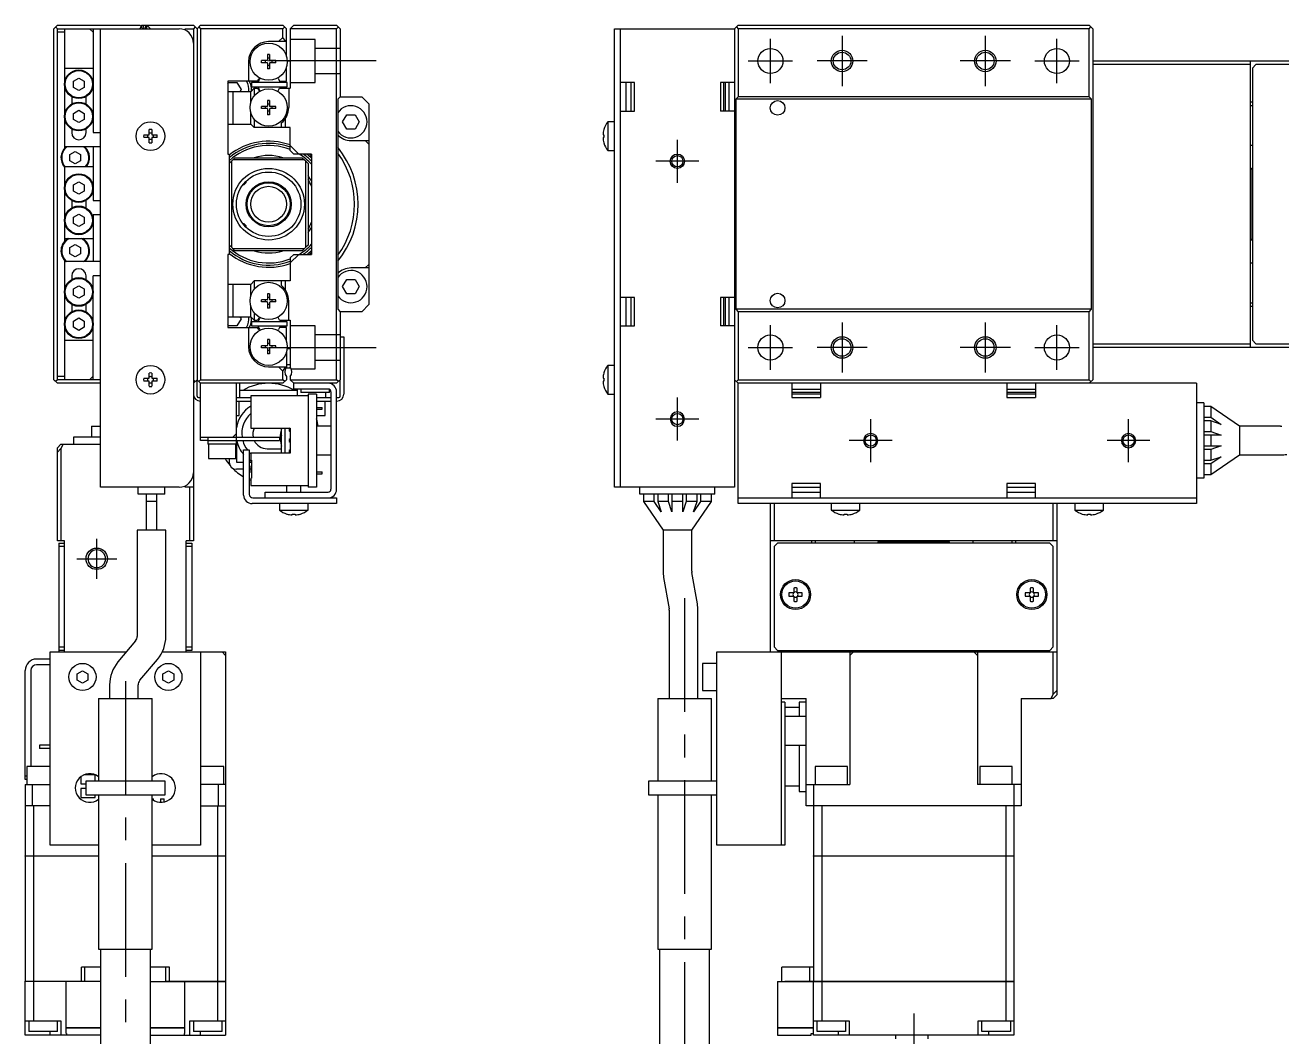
# Model space of a CAD drawing. Extents: x 0 to 678, y -8 to 389.
# Drawn here: x 349.8 to 525.3, y 172.2 to 313.5 of the extents above; entities that cross this region are included whole.
import ezdxf

# ---------------------------------------------------------------- set-up
doc = ezdxf.new("R2010")
doc.units = 0
doc.header["$LTSCALE"] = 0.5
doc.linetypes.add('CENTER', pattern=[50.8, 31.75, -6.35, 6.35, -6.35])
doc.linetypes.add('DASHED', pattern=[19.05, 12.7, -6.35])
for name, color, linetype in [('MSM_CENTER', 1, 'CENTER'), ('MSM_CONTINUOUS', 7, 'CONTINUOUS'), ('MSM_DASHED', 4, 'DASHED'), ('MSM_NARROW', 5, 'CONTINUOUS')]:
    doc.layers.add(name, color=color, linetype=linetype)

msp = doc.modelspace()

# ---------------------------------------------------------------- linework, layer by layer
at = {"layer": 'MSM_CENTER'}
for p, q in [((453.91, 305.39), (453.91, 311.59)), ((463.91, 311.99), (463.91, 304.99)), ((483.91, 311.99), (483.91, 304.99)), ((493.91, 305.39), (493.91, 311.59)), ((398.83, 308.49), (383.83, 308.49)), ((450.81, 308.49), (457.01, 308.49)), ((467.41, 308.49), (460.41, 308.49)), ((487.41, 308.49), (480.41, 308.49)), ((490.81, 308.49), (497.01, 308.49)), ((440.91, 291.49), (440.91, 297.49)), ((443.91, 294.49), (437.91, 294.49)), ((453.91, 265.39), (453.91, 271.59)), ((463.91, 271.99), (463.91, 264.99)), ((483.91, 271.99), (483.91, 264.99)), ((493.91, 265.39), (493.91, 271.59)), ((383.83, 268.49), (398.83, 268.49)), ((450.81, 268.49), (457.01, 268.49)), ((467.41, 268.49), (460.41, 268.49)), ((487.41, 268.49), (480.41, 268.49)), ((490.81, 268.49), (497.01, 268.49)), ((440.91, 255.49), (440.91, 261.49)), ((443.91, 258.49), (437.91, 258.49)), ((467.91, 252.49), (467.91, 258.49)), ((503.91, 252.49), (503.91, 258.49)), ((470.91, 255.49), (464.91, 255.49)), ((506.91, 255.49), (500.91, 255.49)), ((359.83, 236.19), (359.83, 241.79)), ((357.03, 238.99), (362.63, 238.99)), ((441.91, 233.49), (441.91, 83.49)), ((363.83, 221.91), (363.83, 83.68)), ((473.91, 175.49), (473.91, 157.49))]:
    msp.add_line(p, q, dxfattribs=at)
at = {"layer": 'MSM_CONTINUOUS'}
for p, q in [((354.33, 313.49), (353.83, 312.99)), ((353.83, 263.99), (353.83, 312.99)), ((354.08, 313.24), (354.33, 312.99)), ((354.33, 313.49), (365.83, 313.49)), ((354.33, 263.99), (354.33, 312.99)), ((354.33, 312.99), (371.33, 312.99)), ((355.33, 312.49), (354.33, 312.49)), ((355.33, 312.99), (355.33, 296.32)), ((358.83, 312.99), (359.33, 312.49)), ((359.33, 312.99), (359.33, 298.49)), ((360.33, 248.99), (360.33, 312.99)), ((366.33, 312.99), (365.83, 313.49)), ((365.83, 312.99), (366.08, 313.24)), ((365.93, 313.39), (366.13, 313.39)), ((366.03, 313.39), (366.13, 313.49)), ((366.13, 313.49), (373.33, 313.49)), ((366.43, 312.99), (366.43, 313.09)), ((366.63, 313.49), (366.63, 312.99)), ((367.33, 312.99), (366.83, 313.49)), ((366.83, 312.99), (366.83, 313.49)), ((372.13, 312.99), (373.33, 312.99)), ((373.83, 312.99), (373.33, 313.49)), ((373.58, 313.24), (373.33, 312.99)), ((373.33, 312.99), (373.33, 241.49)), ((373.83, 312.99), (374.33, 313.49)), ((373.83, 312.99), (373.83, 263.99)), ((374.08, 313.24), (374.33, 312.99)), ((374.33, 313.49), (385.83, 313.49)), ((374.33, 312.99), (374.33, 263.99)), ((385.83, 312.99), (374.33, 312.99)), ((386.33, 312.99), (385.83, 313.49)), ((385.83, 312.99), (386.08, 313.24)), ((385.83, 311.79), (385.83, 312.99)), ((386.33, 309.11), (386.33, 312.99)), ((386.83, 312.99), (387.33, 313.49)), ((386.83, 312.99), (386.83, 304.69)), ((393.33, 312.99), (386.83, 312.99)), ((387.33, 313.49), (393.33, 313.49)), ((393.33, 313.49), (393.83, 312.99)), ((393.33, 312.99), (393.58, 313.24)), ((393.33, 263.99), (393.33, 312.99)), ((393.83, 312.99), (393.83, 303.49)), ((432.11, 248.99), (432.11, 312.99)), ((432.11, 312.99), (448.91, 312.99)), ((432.91, 312.99), (432.91, 248.99)), ((448.91, 312.99), (449.41, 313.49)), ((448.91, 312.99), (448.91, 248.99)), ((449.16, 313.24), (449.41, 312.99)), ((449.41, 313.49), (498.41, 313.49)), ((449.41, 312.99), (449.41, 303.49)), ((498.41, 312.99), (449.41, 312.99)), ((498.91, 312.99), (498.41, 313.49)), ((498.41, 312.99), (498.66, 313.24)), ((498.41, 303.49), (498.41, 312.99)), ((498.91, 312.99), (498.91, 263.99)), ((386.33, 311.19), (383.83, 311.19)), ((385.83, 311.79), (385.23, 311.19)), ((386.25, 311.19), (385.83, 311.79)), ((383.97, 309.39), (383.68, 309.39)), ((383.68, 309.39), (383.68, 308.6)), ((383.97, 309.39), (383.97, 308.6)), ((355.33, 307.49), (359.33, 307.49)), ((381.03, 308.39), (381.03, 305.69)), ((383.62, 308.54), (382.83, 308.54)), ((382.83, 308.25), (382.83, 308.54)), ((383.62, 308.25), (382.83, 308.25)), ((383.36, 308.54), (383.36, 308.25)), ((383.97, 308.86), (383.68, 308.86)), ((383.68, 308.19), (383.68, 307.39)), ((383.68, 307.92), (383.97, 307.92)), ((383.97, 307.39), (383.68, 307.39)), ((383.97, 308.19), (383.97, 307.39)), ((384.83, 308.54), (384.03, 308.54)), ((384.83, 308.25), (384.03, 308.25)), ((384.3, 308.54), (384.3, 308.25)), ((384.83, 308.25), (384.83, 308.54)), ((386.33, 305.69), (386.33, 307.68)), ((386.43, 308.49), (386.83, 308.49)), ((498.91, 308.49), (542.41, 308.49)), ((520.91, 307.99), (498.91, 307.99)), ((520.91, 308.49), (520.91, 268.49)), ((521.71, 307.99), (521.21, 307.49)), ((521.21, 307.49), (521.21, 269.49)), ((535.71, 307.99), (521.71, 307.99)), ((356.58, 305.68), (357.33, 306.11)), ((356.58, 304.81), (356.58, 305.68)), ((357.33, 306.11), (358.08, 305.68)), ((358.08, 305.68), (358.08, 304.81)), ((382.28, 305.69), (378.13, 305.69)), ((378.13, 305.69), (378.13, 295.49)), ((378.13, 305.28), (378.25, 305.49)), ((378.25, 305.49), (379.41, 305.49)), ((379.41, 305.49), (379.98, 304.49)), ((381.44, 305.49), (381.44, 304.89)), ((386.44, 305.49), (381.44, 305.49)), ((382.28, 305.69), (382.45, 305.99)), ((385.2, 305.99), (385.37, 305.69)), ((385.37, 305.69), (386.33, 305.69)), ((386.44, 304.89), (386.44, 305.49)), ((434.91, 305.49), (432.91, 305.49)), ((433.71, 305.49), (433.71, 301.49)), ((434.41, 305.49), (434.41, 301.49)), ((434.91, 301.49), (434.91, 305.49)), ((448.91, 305.49), (446.91, 305.49)), ((446.91, 305.49), (446.91, 301.49)), ((447.41, 301.49), (447.41, 305.49)), ((447.61, 301.49), (447.61, 305.49)), ((448.11, 305.49), (448.11, 301.49)), ((357.33, 304.38), (356.58, 304.81)), ((358.08, 304.81), (357.33, 304.38)), ((381.33, 304.19), (378.13, 304.19)), ((378.83, 304.19), (378.83, 299.69)), ((379.98, 304.49), (379.81, 304.19)), ((381.33, 304.19), (381.83, 304.69)), ((381.33, 302.71), (381.33, 304.19)), ((381.44, 304.89), (386.44, 304.89)), ((381.83, 304.69), (381.83, 303.66)), ((381.83, 304.69), (382.28, 304.69)), ((382.28, 304.69), (382.45, 304.4)), ((385.2, 304.4), (385.37, 304.69)), ((385.37, 304.69), (386.83, 304.69)), ((386.63, 304.69), (386.63, 301.99)), ((356.33, 303.51), (356.33, 302.48)), ((358.33, 302.48), (358.33, 303.51)), ((383.62, 302.14), (382.83, 302.14)), ((382.83, 301.85), (382.83, 302.14)), ((383.36, 302.14), (383.36, 301.85)), ((383.97, 302.99), (383.68, 302.99)), ((383.68, 302.99), (383.68, 302.2)), ((383.97, 302.46), (383.68, 302.46)), ((383.97, 302.99), (383.97, 302.2)), ((384.83, 302.14), (384.03, 302.14)), ((384.3, 302.14), (384.3, 301.85)), ((384.83, 301.85), (384.83, 302.14)), ((393.83, 303.49), (393.48, 303.14)), ((393.48, 303.14), (393.48, 273.84)), ((393.83, 303.49), (396.83, 303.49)), ((397.83, 302.49), (396.83, 303.49)), ((397.83, 302.49), (397.83, 274.49)), ((449.41, 303.49), (449.06, 303.14)), ((498.76, 303.14), (449.06, 303.14)), ((449.06, 303.14), (449.06, 273.84)), ((498.41, 303.49), (449.41, 303.49)), ((498.76, 303.14), (498.41, 303.49)), ((498.76, 273.84), (498.76, 303.14)), ((521.21, 302.74), (520.91, 302.74)), ((521.21, 302.24), (520.91, 302.24)), ((356.58, 301.18), (357.33, 301.61)), ((356.58, 300.31), (356.58, 301.18)), ((357.33, 299.88), (356.58, 300.31)), ((357.33, 301.61), (358.08, 301.18)), ((358.08, 300.31), (357.33, 299.88)), ((358.08, 301.18), (358.08, 300.31)), ((381.33, 299.69), (381.33, 301.28)), ((381.83, 300.33), (381.83, 299.19)), ((383.62, 301.85), (382.83, 301.85)), ((383.68, 301.79), (383.68, 300.99)), ((383.68, 301.52), (383.97, 301.52)), ((383.97, 300.99), (383.68, 300.99)), ((383.97, 301.79), (383.97, 300.99)), ((384.83, 301.85), (384.03, 301.85)), ((386.13, 300.4), (386.13, 299.19)), ((394.17, 299.99), (394.75, 300.99)), ((394.75, 300.99), (395.91, 300.99)), ((395.91, 300.99), (396.48, 299.99)), ((432.91, 301.49), (434.91, 301.49)), ((448.91, 301.49), (446.91, 301.49)), ((356.33, 299.01), (356.33, 298.49)), ((358.33, 298.49), (358.33, 299.01)), ((359.33, 298.49), (360.33, 298.49)), ((367.13, 298.19), (367.13, 298.92)), ((367.53, 298.92), (367.53, 298.19)), ((378.13, 299.69), (381.33, 299.69)), ((381.83, 299.19), (381.33, 299.69)), ((386.83, 299.19), (381.83, 299.19)), ((385.63, 299.19), (385.63, 299.85)), ((386.83, 295.99), (386.83, 299.19)), ((394.75, 298.99), (394.17, 299.99)), ((395.91, 298.99), (394.75, 298.99)), ((396.48, 299.99), (395.91, 298.99)), ((430.66, 298.94), (430.66, 298.92)), ((431.22, 299.99), (431.22, 295.99)), ((432.11, 299.99), (431.22, 299.99)), ((366.4, 298.19), (367.13, 298.19)), ((367.13, 297.79), (366.4, 297.79)), ((367.13, 297.07), (367.13, 297.79)), ((367.53, 298.19), (368.26, 298.19)), ((368.26, 297.79), (367.53, 297.79)), ((367.53, 297.79), (367.53, 297.07)), ((386.83, 296.7), (388.04, 295.49)), ((395.33, 297.39), (397.83, 297.39)), ((397.33, 297.39), (397.83, 296.89)), ((430.53, 298.19), (430.66, 298.19)), ((430.66, 297.79), (430.53, 297.79)), ((430.66, 298.19), (430.66, 297.79)), ((430.66, 297.07), (430.66, 297.04)), ((520.91, 296.74), (521.21, 296.74)), ((360.33, 296.49), (355.33, 296.49)), ((356.08, 295.43), (356.83, 295.86)), ((356.08, 294.56), (356.08, 295.43)), ((356.83, 295.86), (357.58, 295.43)), ((357.58, 295.43), (357.58, 294.56)), ((359.33, 296.49), (359.33, 288.99)), ((378.13, 295.49), (378.33, 295.49)), ((378.33, 295.49), (378.33, 281.49)), ((378.83, 294.69), (379.13, 294.99)), ((379.13, 294.99), (388.53, 294.99)), ((387.33, 295.49), (386.83, 295.99)), ((389.83, 295.49), (387.33, 295.49)), ((388.53, 294.99), (388.83, 294.69)), ((389.83, 295.49), (389.83, 281.49)), ((431.22, 295.99), (432.11, 295.99)), ((355.33, 293.69), (355.33, 283.32)), ((359.33, 293.69), (355.33, 293.69)), ((356.83, 294.13), (356.08, 294.56)), ((357.58, 294.56), (356.83, 294.13)), ((378.33, 294.19), (378.63, 294.49)), ((378.83, 294.69), (378.63, 294.49)), ((378.63, 294.49), (378.63, 282.49)), ((388.83, 294.69), (378.83, 294.69)), ((389.03, 294.49), (388.83, 294.69)), ((389.03, 282.49), (389.03, 294.49)), ((389.03, 294.49), (389.33, 294.19)), ((389.33, 294.19), (389.33, 282.79)), ((521.11, 293.49), (520.91, 293.29)), ((521.11, 293.49), (521.11, 283.49)), ((521.21, 293.49), (521.11, 293.49)), ((356.58, 291.18), (357.33, 291.61)), ((357.33, 291.61), (358.08, 291.18)), ((380.4, 291.24), (380.63, 291.47)), ((380.4, 291.24), (380.4, 291.41)), ((380.63, 291.66), (380.63, 291.47)), ((356.58, 290.31), (356.58, 291.18)), ((357.33, 289.88), (356.58, 290.31)), ((358.08, 290.31), (357.33, 289.88)), ((358.08, 291.18), (358.08, 290.31)), ((380.27, 291.24), (380.4, 291.24)), ((356.33, 289.01), (356.33, 287.98)), ((358.33, 287.98), (358.33, 289.01)), ((359.33, 288.99), (360.33, 288.99)), ((356.58, 286.68), (357.33, 287.11)), ((356.58, 285.81), (356.58, 286.68)), ((357.33, 287.11), (358.08, 286.68)), ((358.08, 286.68), (358.08, 285.81)), ((359.33, 286.99), (359.33, 280.49)), ((360.33, 286.99), (359.33, 286.99)), ((357.33, 285.38), (356.58, 285.81)), ((358.08, 285.81), (357.33, 285.38)), ((380.4, 285.74), (380.27, 285.74)), ((380.4, 285.58), (380.4, 285.74)), ((380.63, 285.52), (380.4, 285.74)), ((380.63, 285.52), (380.63, 285.33)), ((355.33, 283.69), (359.33, 283.69)), ((356.08, 282.43), (356.83, 282.86)), ((356.83, 282.86), (357.58, 282.43)), ((378.63, 282.49), (378.33, 282.79)), ((389.33, 282.79), (389.03, 282.49)), ((520.91, 283.69), (521.11, 283.49)), ((521.11, 283.49), (521.21, 283.49)), ((356.08, 281.56), (356.08, 282.43)), ((356.83, 281.13), (356.08, 281.56)), ((357.58, 281.56), (356.83, 281.13)), ((357.58, 282.43), (357.58, 281.56)), ((378.33, 281.49), (378.13, 281.49)), ((378.13, 281.49), (378.13, 271.29)), ((378.63, 282.49), (378.83, 282.29)), ((379.13, 281.99), (378.83, 282.29)), ((378.83, 282.29), (388.83, 282.29)), ((388.53, 281.99), (379.13, 281.99)), ((388.04, 281.49), (386.83, 280.29)), ((386.83, 280.99), (387.33, 281.49)), ((386.83, 280.99), (386.83, 277.79)), ((387.33, 281.49), (389.83, 281.49)), ((388.83, 282.29), (388.53, 281.99)), ((388.83, 282.29), (389.03, 282.49)), ((355.33, 280.67), (355.33, 263.99)), ((360.33, 280.49), (355.33, 280.49)), ((397.83, 279.59), (395.33, 279.59)), ((397.83, 280.09), (397.33, 279.59)), ((521.21, 280.24), (520.91, 280.24)), ((356.33, 278.49), (356.33, 277.98)), ((358.33, 277.98), (358.33, 278.49)), ((359.33, 263.99), (359.33, 278.49)), ((360.33, 278.49), (359.33, 278.49)), ((381.33, 277.29), (378.13, 277.29)), ((378.83, 277.29), (378.83, 272.79)), ((381.33, 277.29), (381.83, 277.79)), ((381.33, 275.71), (381.33, 277.29)), ((381.83, 277.79), (381.83, 276.66)), ((386.83, 277.79), (381.83, 277.79)), ((385.63, 277.14), (385.63, 277.79)), ((386.13, 277.79), (386.13, 276.59)), ((394.17, 276.99), (394.75, 277.99)), ((394.75, 277.99), (395.91, 277.99)), ((395.91, 277.99), (396.48, 276.99)), ((356.58, 276.68), (357.33, 277.11)), ((356.58, 275.81), (356.58, 276.68)), ((357.33, 275.38), (356.58, 275.81)), ((357.33, 277.11), (358.08, 276.68)), ((358.08, 275.81), (357.33, 275.38)), ((358.08, 276.68), (358.08, 275.81)), ((383.97, 275.99), (383.68, 275.99)), ((383.68, 275.99), (383.68, 275.2)), ((383.97, 275.99), (383.97, 275.2)), ((394.75, 275.99), (394.17, 276.99)), ((395.91, 275.99), (394.75, 275.99)), ((396.48, 276.99), (395.91, 275.99)), ((356.33, 274.51), (356.33, 273.48)), ((358.33, 273.48), (358.33, 274.51)), ((381.33, 272.79), (381.33, 274.28)), ((383.62, 275.14), (382.83, 275.14)), ((382.83, 274.85), (382.83, 275.14)), ((383.62, 274.85), (382.83, 274.85)), ((383.36, 275.14), (383.36, 274.85)), ((383.97, 275.46), (383.68, 275.46)), ((383.68, 274.79), (383.68, 273.99)), ((383.68, 274.52), (383.97, 274.52)), ((383.97, 273.99), (383.68, 273.99)), ((383.97, 274.79), (383.97, 273.99)), ((384.83, 275.14), (384.03, 275.14)), ((384.83, 274.85), (384.03, 274.85)), ((384.3, 275.14), (384.3, 274.85)), ((384.83, 274.85), (384.83, 275.14)), ((386.63, 272.29), (386.63, 274.99)), ((393.48, 273.84), (393.83, 273.49)), ((396.83, 273.49), (397.83, 274.49)), ((434.91, 275.49), (432.91, 275.49)), ((433.71, 275.49), (433.71, 271.49)), ((434.41, 275.49), (434.41, 271.49)), ((434.91, 271.49), (434.91, 275.49)), ((448.91, 275.49), (446.91, 275.49)), ((446.91, 275.49), (446.91, 271.49)), ((447.41, 271.49), (447.41, 275.49)), ((447.61, 271.49), (447.61, 275.49)), ((448.11, 275.49), (448.11, 271.49)), ((498.76, 273.84), (449.06, 273.84)), ((449.06, 273.84), (449.41, 273.49)), ((498.41, 273.49), (498.76, 273.84)), ((520.91, 274.74), (521.21, 274.74)), ((520.91, 274.24), (521.21, 274.24)), ((356.58, 272.18), (357.33, 272.61)), ((356.58, 271.31), (356.58, 272.18)), ((357.33, 272.61), (358.08, 272.18)), ((358.08, 272.18), (358.08, 271.31)), ((378.13, 272.79), (381.33, 272.79)), ((379.98, 272.49), (379.41, 271.49)), ((379.81, 272.79), (379.98, 272.49)), ((381.83, 272.29), (381.33, 272.79)), ((381.44, 272.09), (381.44, 271.49)), ((386.44, 272.09), (381.44, 272.09)), ((381.83, 273.33), (381.83, 272.29)), ((381.83, 272.29), (382.28, 272.29)), ((382.45, 272.59), (382.28, 272.29)), ((385.37, 272.29), (385.2, 272.59)), ((385.37, 272.29), (386.83, 272.29)), ((386.44, 271.49), (386.44, 272.09)), ((386.83, 272.29), (386.83, 265.76)), ((393.83, 273.49), (393.83, 263.99)), ((396.83, 273.49), (393.83, 273.49)), ((449.41, 273.49), (449.41, 263.99)), ((498.41, 273.49), (449.41, 273.49)), ((498.41, 263.99), (498.41, 273.49)), ((357.33, 270.88), (356.58, 271.31)), ((358.08, 271.31), (357.33, 270.88)), ((378.25, 271.49), (378.13, 271.71)), ((378.13, 271.29), (382.28, 271.29)), ((379.41, 271.49), (378.25, 271.49)), ((381.03, 271.29), (381.03, 268.59)), ((381.44, 271.49), (386.44, 271.49)), ((382.45, 271), (382.28, 271.29)), ((385.37, 271.29), (385.2, 271)), ((386.33, 271.29), (385.37, 271.29)), ((386.33, 269.31), (386.33, 271.29)), ((432.91, 271.49), (434.91, 271.49)), ((448.91, 271.49), (446.91, 271.49)), ((355.33, 269.49), (359.33, 269.49)), ((383.62, 268.74), (382.83, 268.74)), ((382.83, 268.45), (382.83, 268.74)), ((383.36, 268.74), (383.36, 268.45)), ((383.97, 269.59), (383.68, 269.59)), ((383.68, 269.59), (383.68, 268.8)), ((383.97, 269.06), (383.68, 269.06)), ((383.97, 269.59), (383.97, 268.8)), ((384.83, 268.74), (384.03, 268.74)), ((384.3, 268.74), (384.3, 268.45)), ((384.83, 268.45), (384.83, 268.74)), ((393.83, 269.99), (394.33, 269.99)), ((394.33, 269.99), (394.33, 261.99)), ((498.91, 268.99), (520.91, 268.99)), ((521.21, 269.49), (521.71, 268.99)), ((521.71, 268.99), (535.71, 268.99)), ((383.62, 268.45), (382.83, 268.45)), ((383.68, 268.39), (383.68, 267.59)), ((383.68, 268.12), (383.97, 268.12)), ((383.97, 267.59), (383.68, 267.59)), ((383.97, 268.39), (383.97, 267.59)), ((384.83, 268.45), (384.03, 268.45)), ((386.33, 267.88), (386.33, 265.76)), ((386.83, 268.29), (386.41, 268.29)), ((386.43, 268.49), (386.83, 268.49)), ((536.41, 268.49), (498.91, 268.49)), ((383.83, 265.79), (386.33, 265.79)), ((385.23, 265.79), (385.83, 265.19)), ((385.83, 265.19), (386.25, 265.79)), ((385.83, 263.99), (385.83, 265.19)), ((386.94, 265.59), (386.21, 265.59)), ((386.83, 266.09), (386.33, 266.09)), ((431.22, 265.99), (431.22, 261.99)), ((432.11, 265.99), (431.22, 265.99)), ((353.83, 263.99), (354.33, 263.49)), ((354.33, 263.99), (354.08, 263.74)), ((354.33, 264.49), (355.33, 264.49)), ((360.33, 263.99), (354.33, 263.99)), ((360.33, 263.49), (354.33, 263.49)), ((359.33, 264.49), (358.83, 263.99)), ((366.4, 264.19), (367.13, 264.19)), ((367.13, 263.79), (366.4, 263.79)), ((367.13, 264.19), (367.13, 264.92)), ((367.13, 263.07), (367.13, 263.79)), ((367.53, 264.92), (367.53, 264.19)), ((367.53, 264.19), (368.26, 264.19)), ((368.26, 263.79), (367.53, 263.79)), ((367.53, 263.79), (367.53, 263.07)), ((373.33, 263.99), (373.58, 263.74)), ((373.33, 263.49), (373.83, 263.99)), ((373.83, 261.69), (373.83, 263.99)), ((374.33, 263.49), (373.83, 263.99)), ((374.33, 263.99), (374.08, 263.74)), ((374.33, 263.99), (385.83, 263.99)), ((374.33, 255.49), (374.33, 263.49)), ((385.83, 263.49), (374.33, 263.49)), ((379.33, 254.99), (379.33, 263.49)), ((379.83, 261.49), (379.83, 263.49)), ((386.08, 263.74), (385.83, 263.99)), ((385.83, 263.49), (386.33, 263.99)), ((386.33, 264.43), (386.33, 263.99)), ((386.83, 264.43), (386.83, 263.99)), ((386.83, 263.99), (393.33, 263.99)), ((387.33, 263.49), (386.83, 263.99)), ((387.33, 262.69), (387.33, 263.49)), ((393.33, 263.49), (387.33, 263.49)), ((393.58, 263.74), (393.33, 263.99)), ((393.83, 263.99), (393.33, 263.49)), ((393.83, 261.69), (393.83, 263.99)), ((430.53, 264.19), (430.66, 264.19)), ((430.66, 263.79), (430.53, 263.79)), ((430.66, 264.94), (430.66, 264.92)), ((430.66, 264.19), (430.66, 263.79)), ((449.41, 263.49), (448.91, 263.99)), ((449.41, 263.99), (449.16, 263.74)), ((449.41, 263.99), (498.41, 263.99)), ((449.41, 246.69), (449.41, 263.49)), ((513.41, 263.49), (449.41, 263.49)), ((456.91, 263.49), (456.91, 261.49)), ((460.91, 263.49), (460.91, 261.49)), ((486.91, 263.49), (486.91, 261.49)), ((490.91, 263.49), (490.91, 261.49)), ((498.66, 263.74), (498.41, 263.99)), ((498.41, 263.49), (498.91, 263.99)), ((513.41, 263.49), (513.41, 246.69)), ((374.03, 261.49), (374.33, 261.49)), ((379.33, 261.49), (381.33, 261.49)), ((387.83, 262.49), (379.83, 262.49)), ((389.33, 261.74), (381.33, 261.74)), ((381.33, 261.74), (381.33, 257.24)), ((392.13, 262.69), (387.33, 262.69)), ((387.83, 262.69), (387.83, 261.74)), ((388.33, 262.69), (388.33, 262.19)), ((392.33, 262.19), (388.33, 262.19)), ((390.53, 261.99), (389.33, 261.99)), ((389.33, 261.99), (389.33, 248.99)), ((390.53, 261.99), (390.53, 248.99)), ((390.53, 261.49), (392.53, 261.49)), ((391.83, 261.49), (391.83, 262.19)), ((392.33, 262.19), (392.33, 262.64)), ((392.53, 262.29), (392.53, 248.69)), ((393.33, 248.69), (393.33, 262.29)), ((393.33, 261.49), (393.63, 261.49)), ((430.66, 263.07), (430.66, 263.04)), ((431.22, 261.99), (432.11, 261.99)), ((456.91, 262.69), (460.91, 262.69)), ((460.91, 262.19), (456.91, 262.19)), ((460.91, 261.99), (456.91, 261.99)), ((456.91, 261.49), (460.91, 261.49)), ((486.91, 262.69), (490.91, 262.69)), ((490.91, 262.19), (486.91, 262.19)), ((490.91, 261.99), (486.91, 261.99)), ((486.91, 261.49), (490.91, 261.49)), ((379.33, 260.99), (381.33, 260.99)), ((379.73, 258.99), (379.73, 260.99)), ((390.53, 260.99), (392.53, 260.99)), ((390.53, 260.12), (391.33, 260.12)), ((390.53, 259.87), (391.33, 259.87)), ((391.33, 259.87), (391.33, 260.12)), ((391.73, 258.99), (391.73, 260.99)), ((514.41, 260.74), (513.41, 260.74)), ((514.41, 260.74), (514.41, 250.24)), ((515.41, 260.24), (514.41, 260.24)), ((515.41, 260.24), (515.41, 258.74)), ((519.41, 257.49), (515.41, 260.24)), ((379.33, 258.99), (379.73, 258.99)), ((390.53, 258.99), (391.73, 258.99)), ((514.41, 258.74), (515.41, 258.74)), ((515.41, 258.24), (514.41, 258.24)), ((515.41, 258.74), (516.87, 257.74)), ((515.41, 258.24), (515.41, 256.74)), ((516.87, 257.74), (515.41, 258.24)), ((359.08, 257.49), (360.33, 257.49)), ((359.08, 257.49), (359.08, 255.99)), ((379.33, 256.49), (378.83, 255.99)), ((381.33, 257.24), (386.83, 257.24)), ((385.48, 255.49), (385.48, 256.36)), ((385.63, 253.74), (385.63, 257.24)), ((386.13, 253.74), (386.13, 257.24)), ((386.83, 257.24), (386.83, 253.74)), ((392.53, 257.49), (390.53, 257.49)), ((514.41, 256.74), (515.41, 256.74)), ((516.87, 256.24), (514.41, 256.24)), ((515.41, 256.74), (516.87, 256.24)), ((515.41, 256.24), (515.41, 254.74)), ((519.41, 257.49), (519.41, 253.49)), ((525.15, 257.49), (519.41, 257.49)), ((354.33, 254.49), (354.83, 254.99)), ((354.33, 241.49), (354.33, 254.49)), ((355.13, 254.99), (354.83, 254.38)), ((354.83, 254.99), (360.33, 254.99)), ((360.33, 255.99), (356.58, 255.99)), ((356.58, 255.99), (356.58, 254.99)), ((374.33, 255.99), (385.33, 255.99)), ((375.33, 255.49), (374.33, 255.49)), ((375.33, 255.99), (375.33, 254.99)), ((375.33, 255.49), (385.33, 255.49)), ((379.33, 254.99), (375.33, 254.99)), ((375.43, 254.99), (375.43, 252.99)), ((379.23, 252.99), (379.23, 254.99)), ((379.33, 254.99), (379.33, 252.49)), ((385.33, 255.99), (385.33, 255.49)), ((514.41, 254.74), (516.87, 254.74)), ((516.87, 254.74), (515.41, 254.24)), ((354.83, 254.38), (354.33, 253.88)), ((354.83, 254.38), (354.83, 241.49)), ((375.43, 252.99), (379.23, 252.99)), ((378.33, 252.99), (378.33, 252.49)), ((380.33, 254.19), (381.13, 254.19)), ((380.33, 247.89), (380.33, 254.19)), ((381.13, 254.19), (381.13, 247.99)), ((381.33, 253.74), (381.33, 252.74)), ((386.83, 253.74), (381.33, 253.74)), ((381.33, 252.74), (381.43, 252.74)), ((381.43, 252.74), (381.43, 250.24)), ((383.62, 254.36), (385.63, 254.36)), ((390.53, 253.49), (392.53, 253.49)), ((515.41, 254.24), (514.41, 254.24)), ((514.41, 252.74), (515.41, 252.74)), ((515.41, 254.24), (515.41, 252.74)), ((515.41, 250.74), (519.41, 253.49)), ((516.87, 253.24), (515.41, 252.24)), ((515.41, 252.74), (516.87, 253.24)), ((519.41, 253.49), (525.15, 253.49)), ((379.33, 252.49), (380.33, 252.49)), ((380.33, 251.49), (379.33, 251.49)), ((381.13, 252.49), (381.43, 252.49)), ((381.33, 251.49), (381.13, 251.49)), ((381.43, 251.94), (381.33, 251.94)), ((381.33, 251.94), (381.33, 251.04)), ((381.43, 251.57), (381.33, 251.57)), ((381.43, 251.42), (381.33, 251.42)), ((381.43, 251.04), (381.33, 251.04)), ((390.53, 251.12), (391.33, 251.12)), ((391.33, 250.87), (391.33, 251.12)), ((515.41, 252.24), (514.41, 252.24)), ((515.41, 252.24), (515.41, 250.74)), ((381.33, 250.24), (381.33, 249.24)), ((381.33, 250.24), (381.43, 250.24)), ((381.33, 249.24), (389.33, 249.24)), ((386.33, 249.24), (386.33, 248.29)), ((388.33, 248.29), (388.33, 249.24)), ((390.53, 250.87), (391.33, 250.87)), ((456.91, 249.49), (456.91, 247.49)), ((460.91, 249.49), (456.91, 249.49)), ((460.91, 247.49), (460.91, 249.49)), ((490.91, 249.49), (486.91, 249.49)), ((486.91, 249.49), (486.91, 247.49)), ((490.91, 247.49), (490.91, 249.49)), ((514.41, 250.24), (513.41, 250.24)), ((514.41, 250.74), (515.41, 250.74)), ((371.33, 248.99), (360.33, 248.99)), ((365.63, 247.99), (365.63, 248.99)), ((369.33, 247.99), (365.63, 247.99)), ((366.73, 247.99), (366.73, 242.99)), ((368.23, 242.99), (368.23, 247.99)), ((369.33, 247.99), (369.33, 248.99)), ((373.33, 248.99), (372.13, 248.99)), ((372.83, 241.49), (372.83, 248.99)), ((381.63, 247.49), (393.33, 247.49)), ((383.33, 247.49), (383.33, 248.29)), ((383.33, 248.29), (392.13, 248.29)), ((390.53, 248.99), (389.33, 248.99)), ((393.33, 247.49), (393.33, 246.69)), ((448.91, 248.99), (432.11, 248.99)), ((435.66, 247.99), (435.66, 248.99)), ((446.16, 247.99), (435.66, 247.99)), ((436.16, 247.99), (436.16, 246.99)), ((437.66, 246.99), (437.66, 247.99)), ((438.16, 247.99), (438.16, 246.99)), ((439.66, 246.99), (439.66, 247.99)), ((440.16, 247.99), (440.16, 245.54)), ((441.66, 245.54), (441.66, 247.99)), ((442.16, 247.99), (442.16, 246.99)), ((443.66, 246.99), (443.66, 247.99)), ((444.16, 247.99), (444.16, 246.99)), ((445.66, 246.99), (445.66, 247.99)), ((446.16, 247.99), (446.16, 248.99)), ((449.41, 247.49), (513.41, 247.49)), ((456.91, 248.99), (460.91, 248.99)), ((456.91, 248.29), (460.91, 248.29)), ((486.91, 248.99), (490.91, 248.99)), ((486.91, 248.29), (490.91, 248.29)), ((368.23, 246.99), (366.73, 246.99)), ((393.33, 246.69), (381.53, 246.69)), ((385.33, 246.69), (385.33, 245.8)), ((385.33, 245.8), (389.33, 245.8)), ((389.33, 245.8), (389.33, 246.69)), ((437.66, 246.99), (436.16, 246.99)), ((436.16, 246.99), (438.91, 242.99)), ((438.66, 245.54), (437.66, 246.99)), ((439.66, 246.99), (438.16, 246.99)), ((438.16, 246.99), (438.66, 245.54)), ((440.16, 245.54), (439.66, 246.99)), ((441.66, 246.99), (440.16, 246.99)), ((442.16, 246.99), (441.66, 245.54)), ((443.66, 246.99), (442.16, 246.99)), ((442.91, 242.99), (445.66, 246.99)), ((443.16, 245.54), (443.66, 246.99)), ((444.16, 246.99), (443.16, 245.54)), ((445.66, 246.99), (444.16, 246.99)), ((513.41, 246.69), (449.41, 246.69)), ((453.91, 225.99), (453.91, 246.69)), ((454.41, 246.69), (454.41, 241.49)), ((462.41, 246.69), (462.41, 245.8)), ((462.41, 245.8), (466.41, 245.8)), ((466.41, 245.8), (466.41, 246.69)), ((493.41, 241.49), (493.41, 246.69)), ((493.91, 246.69), (493.91, 219.99)), ((496.41, 246.69), (496.41, 245.8)), ((496.41, 245.8), (500.41, 245.8)), ((500.41, 245.8), (500.41, 246.69)), ((386.38, 245.24), (386.4, 245.24)), ((387.13, 245.24), (387.53, 245.24)), ((387.13, 245.11), (387.13, 245.24)), ((387.53, 245.24), (387.53, 245.11)), ((388.26, 245.24), (388.28, 245.24)), ((463.46, 245.24), (463.49, 245.24)), ((464.21, 245.24), (464.61, 245.24)), ((464.21, 245.11), (464.21, 245.24)), ((464.61, 245.24), (464.61, 245.11)), ((465.34, 245.24), (465.36, 245.24)), ((497.46, 245.24), (497.49, 245.24)), ((498.21, 245.24), (498.61, 245.24)), ((498.21, 245.11), (498.21, 245.24)), ((498.61, 245.24), (498.61, 245.11)), ((499.34, 245.24), (499.36, 245.24)), ((369.48, 242.99), (365.48, 242.99)), ((365.48, 242.99), (365.48, 228.16)), ((369.48, 228.16), (369.48, 242.99)), ((442.91, 242.99), (438.91, 242.99)), ((438.91, 242.99), (438.91, 237.26)), ((442.91, 237.26), (442.91, 242.99)), ((355.33, 241.49), (354.33, 241.49)), ((354.53, 241.19), (355.33, 241.19)), ((354.53, 241.19), (354.53, 225.99)), ((355.33, 240.69), (354.53, 240.69)), ((355.33, 225.99), (355.33, 241.49)), ((373.33, 241.49), (372.33, 241.49)), ((372.33, 225.99), (372.33, 241.49)), ((372.33, 241.19), (373.13, 241.19)), ((373.13, 240.69), (372.33, 240.69)), ((373.13, 241.19), (373.13, 226.19)), ((493.91, 241.49), (453.91, 241.49)), ((454.91, 241.19), (454.41, 240.69)), ((454.41, 240.69), (454.41, 226.69)), ((492.91, 241.19), (454.91, 241.19)), ((459.66, 241.49), (459.66, 241.19)), ((460.16, 241.49), (460.16, 241.19)), ((465.66, 241.19), (465.66, 241.49)), ((469.11, 241.49), (468.91, 241.29)), ((478.91, 241.29), (468.91, 241.29)), ((468.91, 241.29), (468.91, 241.19)), ((478.91, 241.29), (478.71, 241.49)), ((478.91, 241.19), (478.91, 241.29)), ((482.16, 241.49), (482.16, 241.19)), ((487.66, 241.19), (487.66, 241.49)), ((488.16, 241.19), (488.16, 241.49)), ((493.41, 240.69), (492.91, 241.19)), ((493.41, 226.69), (493.41, 240.69)), ((443.71, 232.68), (442.93, 237.08)), ((438.99, 236.39), (439.77, 231.98)), ((457.17, 234.23), (456.49, 234.23)), ((456.49, 233.75), (457.17, 233.75)), ((457.17, 234.91), (457.17, 234.23)), ((457.17, 233.75), (457.17, 233.07)), ((457.65, 234.23), (457.65, 234.91)), ((458.33, 234.23), (457.65, 234.23)), ((457.65, 233.07), (457.65, 233.75)), ((457.65, 233.75), (458.33, 233.75)), ((490.17, 234.23), (489.49, 234.23)), ((489.49, 233.75), (490.17, 233.75)), ((490.17, 234.91), (490.17, 234.23)), ((490.17, 233.75), (490.17, 233.07)), ((490.65, 234.23), (490.65, 234.91)), ((491.33, 234.23), (490.65, 234.23)), ((490.65, 233.75), (491.33, 233.75)), ((490.65, 233.07), (490.65, 233.75)), ((439.78, 231.81), (439.78, 219.49)), ((443.78, 219.49), (443.78, 231.81)), ((354.53, 226.69), (355.33, 226.69)), ((365.24, 227.52), (362.79, 224.6)), ((372.33, 226.69), (373.13, 226.69)), ((454.41, 226.69), (454.91, 226.19)), ((492.91, 226.19), (493.41, 226.69)), ((353.33, 224.99), (351.43, 224.99)), ((353.33, 198.99), (353.33, 225.99)), ((353.33, 225.99), (363.96, 225.99)), ((355.33, 226.19), (354.53, 226.19)), ((365.86, 222.02), (368.31, 224.95)), ((368.98, 225.99), (377.83, 225.99)), ((373.13, 226.19), (372.33, 226.19)), ((374.33, 225.99), (374.33, 198.99)), ((377.33, 225.99), (377.83, 225.49)), ((377.83, 225.99), (377.83, 197.5)), ((446.41, 198.99), (446.41, 225.99)), ((446.41, 225.99), (493.91, 225.99)), ((454.91, 226.19), (492.91, 226.19)), ((455.41, 225.99), (455.41, 198.99)), ((459.66, 226.19), (459.66, 225.99)), ((463.91, 226.19), (463.91, 225.99)), ((464.91, 226.19), (464.91, 225.99)), ((465.01, 225.49), (465.51, 225.99)), ((465.01, 225.99), (465.01, 207.49)), ((466.41, 226.19), (466.41, 225.99)), ((481.41, 225.99), (481.41, 226.19)), ((482.31, 225.99), (482.81, 225.49)), ((482.81, 225.99), (482.81, 207.49)), ((482.91, 226.19), (482.91, 225.99)), ((483.91, 225.99), (483.91, 226.19)), ((488.16, 225.99), (488.16, 226.19)), ((493.41, 220.11), (493.41, 225.99)), ((349.83, 208.19), (349.83, 223.39)), ((350.63, 223.39), (350.63, 209.99)), ((353.33, 224.19), (351.43, 224.19)), ((357.08, 222.93), (357.83, 223.36)), ((357.08, 222.06), (357.08, 222.93)), ((357.83, 223.36), (358.58, 222.93)), ((358.58, 222.93), (358.58, 222.06)), ((369.08, 222.93), (369.83, 223.36)), ((369.08, 222.06), (369.08, 222.93)), ((369.83, 223.36), (370.58, 222.93)), ((370.58, 222.93), (370.58, 222.06)), ((444.41, 224.39), (444.41, 220.59)), ((446.41, 224.39), (444.41, 224.39)), ((357.83, 221.63), (357.08, 222.06)), ((358.58, 222.06), (357.83, 221.63)), ((361.62, 221.38), (361.62, 219.49)), ((365.62, 219.49), (365.62, 221.38)), ((369.83, 221.63), (369.08, 222.06)), ((370.58, 222.06), (369.83, 221.63)), ((360.08, 219.49), (367.58, 219.49)), ((360.08, 219.49), (360.08, 207.99)), ((367.58, 207.99), (367.58, 219.49)), ((438.16, 219.49), (445.66, 219.49)), ((438.16, 219.49), (438.16, 207.99)), ((444.41, 220.59), (446.41, 220.59)), ((445.66, 207.99), (445.66, 219.49)), ((455.41, 219.49), (458.91, 219.49)), ((458.91, 204.49), (458.91, 219.49)), ((488.91, 219.49), (488.91, 204.49)), ((488.91, 219.49), (493.11, 219.49)), ((493.11, 219.49), (493.41, 220.11)), ((493.41, 219.49), (493.11, 219.49)), ((493.41, 220.11), (493.91, 220.61)), ((493.91, 219.99), (493.41, 219.49)), ((455.91, 218.99), (455.41, 218.99)), ((455.91, 218.99), (455.91, 198.99)), ((457.91, 218.24), (455.91, 218.24)), ((458.91, 218.99), (457.91, 218.99)), ((457.91, 218.99), (457.91, 216.99)), ((458.91, 216.99), (455.91, 216.99)), ((353.33, 212.99), (351.83, 212.99)), ((351.83, 212.99), (351.83, 212.49)), ((353.33, 212.49), (351.83, 212.49)), ((455.91, 212.99), (458.91, 212.99)), ((457.91, 212.99), (457.91, 206.49)), ((353.33, 209.99), (350.08, 209.99)), ((350.08, 209.99), (350.08, 207.49)), ((377.58, 209.99), (374.33, 209.99)), ((377.58, 207.49), (377.58, 209.99)), ((464.66, 209.99), (460.16, 209.99)), ((460.16, 209.99), (460.16, 207.49)), ((464.66, 207.49), (464.66, 209.99)), ((487.66, 209.99), (483.16, 209.99)), ((483.16, 209.99), (483.16, 207.49)), ((487.66, 207.49), (487.66, 209.99)), ((349.83, 208.69), (350.08, 208.69)), ((350.08, 208.19), (349.83, 208.19)), ((349.83, 207.49), (353.33, 207.49)), ((349.83, 207.49), (349.83, 197.5)), ((350.83, 207.49), (350.83, 204.49)), ((357.61, 208.58), (357.61, 207.58)), ((357.61, 207.58), (358.33, 207.58)), ((359.61, 208.83), (358.03, 208.83)), ((358.33, 205.99), (358.33, 207.99)), ((358.33, 207.99), (369.33, 207.99)), ((359.61, 207.99), (359.61, 208.83)), ((369.33, 207.99), (369.33, 205.99)), ((377.83, 207.49), (374.33, 207.49)), ((376.83, 204.49), (376.83, 207.49)), ((436.91, 205.99), (436.91, 207.99)), ((436.91, 207.99), (446.41, 207.99)), ((457.91, 207.24), (455.91, 207.24)), ((458.91, 207.49), (465.01, 207.49)), ((459.91, 207.49), (459.91, 197.5)), ((488.91, 207.49), (482.81, 207.49)), ((487.91, 207.49), (487.91, 197.5)), ((357.61, 206.92), (357.61, 205.67)), ((358.33, 206.92), (357.61, 206.92)), ((357.61, 205.67), (359.61, 205.67)), ((369.33, 205.99), (358.33, 205.99)), ((359.61, 205.67), (359.61, 205.99)), ((360.08, 205.99), (360.08, 184.49)), ((367.58, 184.49), (367.58, 205.99)), ((367.58, 205.49), (367.75, 205.49)), ((367.75, 205.31), (367.75, 205.49)), ((368.75, 205.49), (369.25, 205.49)), ((368.75, 205.49), (368.75, 205)), ((369.25, 205.04), (369.25, 205.49)), ((446.41, 205.99), (436.91, 205.99)), ((438.16, 205.99), (438.16, 184.49)), ((445.66, 184.49), (445.66, 205.99)), ((457.91, 206.49), (458.91, 206.49)), ((353.33, 204.49), (349.83, 204.49)), ((350.98, 204.49), (350.98, 197.5)), ((374.33, 204.49), (377.83, 204.49)), ((376.67, 204.49), (376.67, 197.5)), ((488.91, 204.49), (458.91, 204.49)), ((461.07, 204.49), (461.07, 197.5)), ((486.76, 204.49), (486.76, 197.5)), ((360.08, 198.99), (353.33, 198.99)), ((374.33, 198.99), (367.58, 198.99)), ((455.91, 198.99), (446.41, 198.99)), ((349.83, 197.5), (360.08, 197.5)), ((349.83, 197.49), (349.83, 180)), ((360.08, 197.49), (349.83, 197.49)), ((349.84, 197.49), (349.84, 197.5)), ((350.98, 197.49), (350.98, 180)), ((350.99, 197.49), (350.99, 197.5)), ((367.58, 197.5), (377.83, 197.5)), ((377.83, 197.49), (367.58, 197.49)), ((376.67, 197.49), (376.67, 197.5)), ((376.67, 197.49), (376.67, 180)), ((377.82, 197.49), (377.82, 197.5)), ((377.83, 197.49), (377.83, 180)), ((459.91, 197.5), (487.91, 197.5)), ((459.91, 197.49), (459.91, 180)), ((487.91, 197.49), (459.91, 197.49)), ((459.92, 197.49), (459.92, 197.5)), ((461.07, 197.49), (461.07, 197.5)), ((461.07, 197.49), (461.07, 180)), ((486.76, 197.49), (486.76, 197.5)), ((486.76, 197.49), (486.76, 180)), ((487.9, 197.49), (487.9, 197.5)), ((487.91, 197.49), (487.91, 180)), ((360.08, 184.49), (367.58, 184.49)), ((360.33, 184.49), (360.33, 136.49)), ((367.33, 136.49), (367.33, 184.49)), ((438.16, 184.49), (445.66, 184.49)), ((438.41, 184.49), (438.41, 136.49)), ((445.41, 136.49), (445.41, 184.49)), ((357.68, 180), (357.68, 181.99)), ((360.33, 181.99), (357.68, 181.99)), ((358.18, 179.99), (358.18, 181.99)), ((369.98, 181.99), (367.33, 181.99)), ((369.48, 179.99), (369.48, 181.99)), ((369.98, 180), (369.98, 181.99)), ((455.51, 179.99), (455.51, 181.99)), ((459.91, 181.99), (455.51, 181.99)), ((459.41, 180), (459.41, 181.99)), ((349.83, 180), (358.18, 180)), ((360.33, 179.99), (349.83, 179.99)), ((349.83, 172.49), (349.83, 179.99)), ((349.84, 179.99), (349.84, 180)), ((350.98, 179.99), (350.98, 174.49)), ((350.99, 179.99), (350.99, 180)), ((355.58, 173.5), (355.58, 179.99)), ((367.33, 179.99), (377.83, 179.99)), ((369.48, 180), (377.83, 180)), ((372.08, 179.99), (372.08, 173.5)), ((376.67, 179.99), (376.67, 180)), ((376.67, 179.99), (376.67, 174.49)), ((377.82, 179.99), (377.82, 180)), ((377.83, 179.99), (377.83, 172.49)), ((454.91, 179.99), (454.91, 173.5)), ((454.91, 179.99), (487.91, 179.99)), ((455.91, 179.99), (455.91, 180)), ((455.91, 180), (487.91, 180)), ((459.91, 172.49), (459.91, 179.99)), ((459.92, 179.99), (459.92, 180)), ((461.07, 179.99), (461.07, 180)), ((461.07, 179.99), (461.07, 174.49)), ((486.76, 179.99), (486.76, 180)), ((486.76, 179.99), (486.76, 174.49)), ((487.9, 179.99), (487.9, 180)), ((487.91, 179.99), (487.91, 172.49)), ((349.83, 174.49), (354.83, 174.49)), ((350.33, 174.49), (350.33, 172.99)), ((354.33, 172.99), (354.33, 174.49)), ((354.83, 174.49), (354.83, 172.49)), ((372.83, 172.49), (372.83, 174.49)), ((372.83, 174.49), (377.83, 174.49)), ((373.33, 174.49), (373.33, 172.99)), ((377.33, 172.99), (377.33, 174.49)), ((459.91, 174.49), (464.91, 174.49)), ((460.41, 172.99), (460.41, 174.49)), ((464.41, 174.49), (464.41, 172.99)), ((464.91, 174.49), (464.91, 172.49)), ((482.91, 172.49), (482.91, 174.49)), ((482.91, 174.49), (487.91, 174.49)), ((483.41, 172.99), (483.41, 174.49)), ((487.41, 174.49), (487.41, 172.99)), ((360.33, 172.49), (349.83, 172.49)), ((354.33, 172.99), (350.33, 172.99)), ((353.33, 172.49), (353.33, 172.99)), ((355.58, 173.5), (360.33, 173.5)), ((355.58, 172.69), (355.58, 173.49)), ((360.33, 173.49), (355.58, 173.49)), ((355.58, 172.69), (355.6, 172.69)), ((355.59, 173.49), (355.59, 173.5)), ((355.6, 172.69), (355.6, 172.49)), ((367.33, 173.5), (372.08, 173.5)), ((372.08, 173.49), (367.33, 173.49)), ((367.33, 172.49), (377.83, 172.49)), ((372.06, 172.69), (372.08, 172.69)), ((372.06, 172.49), (372.06, 172.69)), ((372.07, 173.49), (372.07, 173.5)), ((372.08, 173.49), (372.08, 172.69)), ((377.33, 172.99), (373.33, 172.99)), ((374.33, 172.49), (374.33, 172.99)), ((454.91, 173.5), (459.91, 173.5)), ((454.91, 173.49), (454.91, 172.49)), ((459.91, 173.49), (454.91, 173.49)), ((454.91, 172.49), (459.61, 172.49)), ((454.92, 173.49), (454.92, 173.5)), ((459.61, 172.49), (459.61, 172.69)), ((459.61, 172.69), (459.91, 172.69)), ((487.91, 172.49), (459.91, 172.49)), ((464.41, 172.99), (460.41, 172.99)), ((463.41, 172.49), (463.41, 172.99)), ((471.41, 171.99), (471.41, 172.49)), ((475.91, 171.99), (475.91, 172.49)), ((487.41, 172.99), (483.41, 172.99)), ((484.41, 172.49), (484.41, 172.99))]:
    msp.add_line(p, q, dxfattribs=at)
for centre, radius in [((383.83, 308.39), 2.6), ((453.91, 308.49), 1.75), ((463.91, 308.49), 1.23), ((483.91, 308.49), 1.23), ((493.91, 308.49), 1.75), ((357.33, 305.24), 2), ((357.33, 305.24), 1.9), ((383.83, 301.99), 2.6), ((357.33, 300.74), 2), ((357.33, 300.74), 1.9), ((454.91, 301.94), 1.02), ((367.33, 297.99), 2), ((440.91, 294.49), 0.783), ((383.83, 288.49), 5), ((357.33, 290.74), 2), ((357.33, 290.74), 1.9), ((383.83, 288.49), 4.5), ((383.83, 288.49), 3.15), ((383.83, 288.49), 3), ((357.33, 286.24), 2), ((357.33, 286.24), 1.9), ((357.33, 276.24), 2), ((357.33, 276.24), 1.9), ((383.83, 274.99), 2.6), ((454.91, 275.04), 1.02), ((357.33, 271.74), 2), ((357.33, 271.74), 1.9), ((383.83, 268.59), 2.6), ((453.91, 268.49), 1.75), ((463.91, 268.49), 1.23), ((483.91, 268.49), 1.23), ((493.91, 268.49), 1.75), ((367.33, 263.99), 2), ((440.91, 258.49), 0.783), ((467.91, 255.49), 0.783), ((503.91, 255.49), 0.783), ((457.41, 233.99), 2.1), ((457.41, 233.99), 1.9), ((490.41, 233.99), 2.1), ((490.41, 233.99), 1.9), ((357.83, 222.49), 1.9), ((369.83, 222.49), 1.9)]:
    msp.add_circle(centre, radius, dxfattribs=at)
at = {"layer": 'MSM_CONTINUOUS', "extrusion": (0, 0, -1)}
msp.add_circle((-359.83, 238.99), 1.23, dxfattribs=at)
at = {"layer": 'MSM_CONTINUOUS'}
for centre, radius, start, end in [((366.13, 313.09), 0.3, 0, 90), ((371.33, 310.99), 2, 0, 90), ((383.83, 308.39), 2.8, 90, 180), ((383.62, 308.6), 0.06, 270, 0), ((383.62, 308.19), 0.06, 0, 90), ((384.03, 308.6), 0.06, 180, 270), ((384.03, 308.19), 0.06, 90, 180), ((378.83, 304.49), 2.25, 352.3377, 32.231), ((378.83, 304.49), 2.6, 355.4034, 27.4864), ((383.94, 305.19), 1.59, 145.7956, 169.1069), ((383.83, 305.19), 1.59, 143.8028, 150), ((383.83, 305.19), 1.59, 30, 36.1972), ((383.94, 305.19), 1.59, 10.8931, 18.3584), ((383.94, 305.19), 1.59, 190.8931, 214.2044), ((383.83, 305.19), 1.59, 210, 216.1972), ((383.83, 305.19), 1.59, 323.8028, 330), ((383.94, 305.19), 1.59, 341.6416, 349.1069), ((383.62, 302.2), 0.06, 270, 0), ((384.03, 302.2), 0.06, 180, 270), ((383.83, 301.99), 2.8, 310.0052, 360), ((395.33, 299.99), 2.25, 214.6921, 145.3079), ((383.62, 301.79), 0.06, 0, 90), ((384.03, 301.79), 0.06, 90, 180), ((357.33, 298.49), 1, 180, 0), ((367.33, 297.99), 0.95, 77.8468, 102.1532), ((367.33, 297.99), 0.435, 62.6335, 117.3665), ((433.71, 297.99), 3.19, 163.0947, 176.4096), ((433.71, 297.99), 3.2, 141.3178, 162.73), ((367.33, 297.99), 0.95, 167.8468, 192.1532), ((367.33, 297.99), 0.435, 152.6335, 207.3665), ((367.33, 297.99), 0.435, 242.6335, 297.3665), ((367.33, 297.99), 0.95, 257.8468, 282.1532), ((367.33, 297.99), 0.435, 332.6335, 27.3665), ((367.33, 297.99), 0.95, 347.8468, 12.1532), ((383.83, 288.49), 8.8, 70.0677, 128.6822), ((383.83, 288.49), 8.5, 69.3327, 130.3202), ((383.83, 288.49), 8.2, 68.5399, 132.1236), ((395.33, 299.99), 2.6, 224.6397, 270), ((433.71, 297.99), 3.19, 183.5904, 196.9053), ((433.71, 297.99), 3.2, 197.27, 218.6822), ((356.83, 294.99), 2, 131.4096, 221.4096), ((356.83, 294.99), 1.9, 127.8636, 223.1735), ((356.83, 294.99), 1.9, 316.8264, 52.1364), ((356.83, 294.99), 2, 319.4584, 48.5904), ((383.83, 288.49), 6.8, 72.9174, 107.0826), ((383.83, 288.49), 8.2, 42.9703, 58.6119), ((383.83, 288.49), 8.5, 45.0991, 55.4397), ((383.83, 288.49), 8.8, 47.0141, 52.6982), ((383.83, 288.49), 9, 48.1897, 51.0576), ((383.83, 288.49), 12.5, 320.5338, 39.4662), ((383.83, 288.49), 12, 323.5298, 36.4702), ((383.83, 288.49), 6.8, 28.0725, 36.0189), ((383.83, 288.49), 6.5, 22.6199, 32.2042), ((383.83, 288.49), 6.5, 327.7958, 337.3801), ((383.83, 288.49), 6.8, 323.9811, 331.9275), ((356.83, 281.99), 2, 121.7883, 228.5904), ((356.83, 281.99), 1.9, 116.5254, 232.1364), ((356.83, 281.99), 1.9, 307.8636, 63.4746), ((356.83, 281.99), 2, 311.4096, 58.2117), ((383.83, 288.49), 8.2, 301.3881, 317.0297), ((383.83, 288.49), 8.2, 227.8764, 291.4601), ((383.83, 288.49), 8.5, 229.6798, 290.6673), ((383.83, 288.49), 8.8, 231.3178, 289.9323), ((383.83, 288.49), 6.8, 252.9174, 287.0826), ((383.83, 288.49), 8.5, 304.5603, 314.9009), ((383.83, 288.49), 8.8, 307.3018, 312.9859), ((383.83, 288.49), 9, 308.9424, 311.8103), ((357.33, 278.49), 1, 0, 180), ((395.33, 276.99), 2.6, 90, 135.3603), ((395.33, 276.99), 2.25, 214.6921, 145.3079), ((383.83, 274.99), 2.8, 0, 49.9948), ((383.62, 275.2), 0.06, 270, 0), ((383.62, 274.79), 0.06, 0, 90), ((384.03, 275.2), 0.06, 180, 270), ((384.03, 274.79), 0.06, 90, 180), ((378.83, 272.49), 2.25, 327.769, 7.6623), ((378.83, 272.49), 2.6, 332.5136, 4.5965), ((383.94, 271.79), 1.59, 145.7956, 169.1069), ((383.83, 271.79), 1.59, 143.8028, 150), ((383.83, 271.79), 1.59, 30, 36.1972), ((383.94, 271.79), 1.59, 10.8931, 18.3584), ((383.94, 271.79), 1.59, 190.8931, 214.2044), ((383.83, 271.79), 1.59, 210, 216.1972), ((383.83, 271.79), 1.59, 323.8028, 330), ((383.94, 271.79), 1.59, 341.6416, 349.1069), ((383.83, 268.59), 2.8, 180, 270), ((383.62, 268.8), 0.06, 270, 0), ((384.03, 268.8), 0.06, 180, 270), ((383.62, 268.39), 0.06, 0, 90), ((384.03, 268.39), 0.06, 90, 180), ((387.08, 265.09), 1, 138.5904, 221.4096), ((386.08, 265.09), 1, 318.5904, 41.4096), ((433.71, 263.99), 3.2, 141.3178, 162.73), ((367.33, 263.99), 0.95, 167.8468, 192.1532), ((367.33, 263.99), 0.435, 152.6335, 207.3665), ((367.33, 263.99), 0.95, 77.8468, 102.1532), ((367.33, 263.99), 0.435, 62.6335, 117.3665), ((367.33, 263.99), 0.435, 242.6335, 297.3665), ((367.33, 263.99), 0.435, 332.6335, 27.3665), ((367.33, 263.99), 0.95, 347.8468, 12.1532), ((383.83, 256.49), 7, 58.9973, 121.0027), ((392.13, 262.29), 1.2, 0, 90), ((433.71, 263.99), 3.19, 163.0947, 176.4096), ((433.71, 263.99), 3.19, 183.5904, 196.9053), ((367.33, 263.99), 0.95, 257.8468, 282.1532), ((374.33, 261.99), 1, 180, 270), ((374.03, 261.69), 0.2, 180, 270), ((392.13, 262.29), 0.4, 0, 90), ((393.33, 261.99), 1, 270, 0), ((393.63, 261.69), 0.2, 270, 0), ((433.71, 263.99), 3.2, 197.27, 218.6822), ((383.83, 256.49), 4.57, 123.1646, 169.9589), ((383.83, 256.49), 3.75, 131.8103, 187.6622), ((383.83, 256.49), 7, 8.2132, 16.835), ((383.62, 256.36), 2, 153.84, 190.6099), ((387.48, 256.36), 2, 157.6684, 180), ((387.48, 255.49), 2, 157.6684, 202.3316), ((386.93, 256.99), 0.25, 113.5782, 246.4218), ((525.15, 258.49), 1, 270, 280), ((383.83, 256.49), 4.57, 192.6397, 220.016), ((383.83, 256.49), 3.75, 195.466, 217.8309), ((383.62, 256.36), 2, 205.7294, 270), ((386.93, 255.49), 0.25, 113.5782, 246.4218), ((383.83, 256.49), 7, 210, 219.8429), ((383.83, 256.49), 3.75, 223.9455, 228.1897), ((383.83, 256.49), 4.57, 233.7855, 238.3207), ((386.93, 253.99), 0.25, 113.5782, 246.4218), ((525.15, 258.49), 5, 270, 280), ((371.33, 250.99), 2, 270, 0), ((379.33, 252.49), 1, 180, 270), ((383.83, 256.49), 7, 223.4242, 240), ((383.83, 256.49), 7, 247.3119, 249.0752), ((381.53, 247.89), 1.2, 180, 270), ((381.63, 247.99), 0.5, 180, 270), ((392.13, 248.69), 0.4, 270, 0), ((392.13, 248.69), 1.2, 270, 0), ((387.33, 248.29), 3.2, 231.3178, 252.73), ((387.33, 248.29), 3.2, 287.27, 308.6822), ((464.41, 248.29), 3.2, 231.3178, 252.73), ((464.41, 248.29), 3.2, 287.27, 308.6822), ((498.41, 248.29), 3.2, 231.3178, 252.73), ((498.41, 248.29), 3.2, 287.27, 308.6822), ((387.33, 248.29), 3.19, 253.0947, 266.4097), ((387.33, 248.29), 3.19, 273.5903, 286.9053), ((464.41, 248.29), 3.19, 253.0947, 266.4097), ((464.41, 248.29), 3.19, 273.5903, 286.9053), ((498.41, 248.29), 3.19, 253.0947, 266.4097), ((498.41, 248.29), 3.19, 273.5903, 286.9053), ((443.91, 237.26), 5, 180, 190), ((443.91, 237.26), 1, 180, 190), ((457.41, 233.99), 0.95, 165.3667, 194.6333), ((457.41, 233.99), 0.365, 138.8496, 221.1504), ((457.41, 233.99), 0.95, 75.3667, 104.6333), ((457.41, 233.99), 0.365, 48.8496, 131.1504), ((457.41, 233.99), 0.365, 228.8496, 311.1504), ((457.41, 233.99), 0.365, 318.8496, 41.1504), ((457.41, 233.99), 0.95, 345.3667, 14.6333), ((490.41, 233.99), 0.95, 165.3667, 194.6333), ((490.41, 233.99), 0.365, 138.8496, 221.1504), ((490.41, 233.99), 0.95, 75.3667, 104.6333), ((490.41, 233.99), 0.365, 48.8496, 131.1504), ((490.41, 233.99), 0.365, 228.8496, 311.1504), ((490.41, 233.99), 0.365, 318.8496, 41.1504), ((490.41, 233.99), 0.95, 345.3667, 14.6333), ((438.78, 231.81), 1, 0, 10), ((438.78, 231.81), 5, 0, 10), ((457.41, 233.99), 0.95, 255.3667, 284.6333), ((490.41, 233.99), 0.95, 255.3667, 284.6333), ((364.48, 228.16), 1, 320, 0), ((364.48, 228.16), 5, 320, 0), ((351.43, 223.39), 1.6, 90, 180), ((351.43, 223.39), 0.8, 90, 180), ((366.62, 221.38), 5, 140, 180), ((366.62, 221.38), 1, 140, 180), ((358.83, 206.99), 2, 51.3178, 308.6822), ((368.83, 206.99), 2, 231.3178, 128.6822), ((370.5, 208.29), 0.2, 165.0744, 270.8063)]:
    msp.add_arc(centre, radius, start, end, dxfattribs=at)
at = {"layer": 'MSM_DASHED'}
for p, q in [((390.33, 311.49), (386.83, 311.49)), ((390.33, 305.49), (390.33, 311.49)), ((393.83, 310.24), (390.33, 310.24)), ((386.83, 305.49), (390.33, 305.49)), ((390.33, 306.74), (393.83, 306.74)), ((390.33, 271.49), (386.83, 271.49)), ((390.33, 265.49), (390.33, 271.49)), ((393.83, 270.24), (390.33, 270.24)), ((386.99, 265.49), (390.33, 265.49)), ((390.33, 266.74), (393.83, 266.74))]:
    msp.add_line(p, q, dxfattribs=at)
at = {"layer": 'MSM_NARROW'}
for centre, radius in [((463.91, 308.49), 1.5), ((483.91, 308.49), 1.5), ((440.91, 294.49), 1), ((383.83, 288.49), 2.5), ((463.91, 268.49), 1.5), ((483.91, 268.49), 1.5), ((359.83, 238.99), 1.5)]:
    msp.add_circle(centre, radius, dxfattribs=at)
at = {"layer": 'MSM_NARROW', "extrusion": (0, 0, -1)}
for centre in [(-440.91, 258.49), (-467.91, 255.49), (-503.91, 255.49)]:
    msp.add_circle(centre, 1, dxfattribs=at)

doc.saveas('drawing.dxf')
